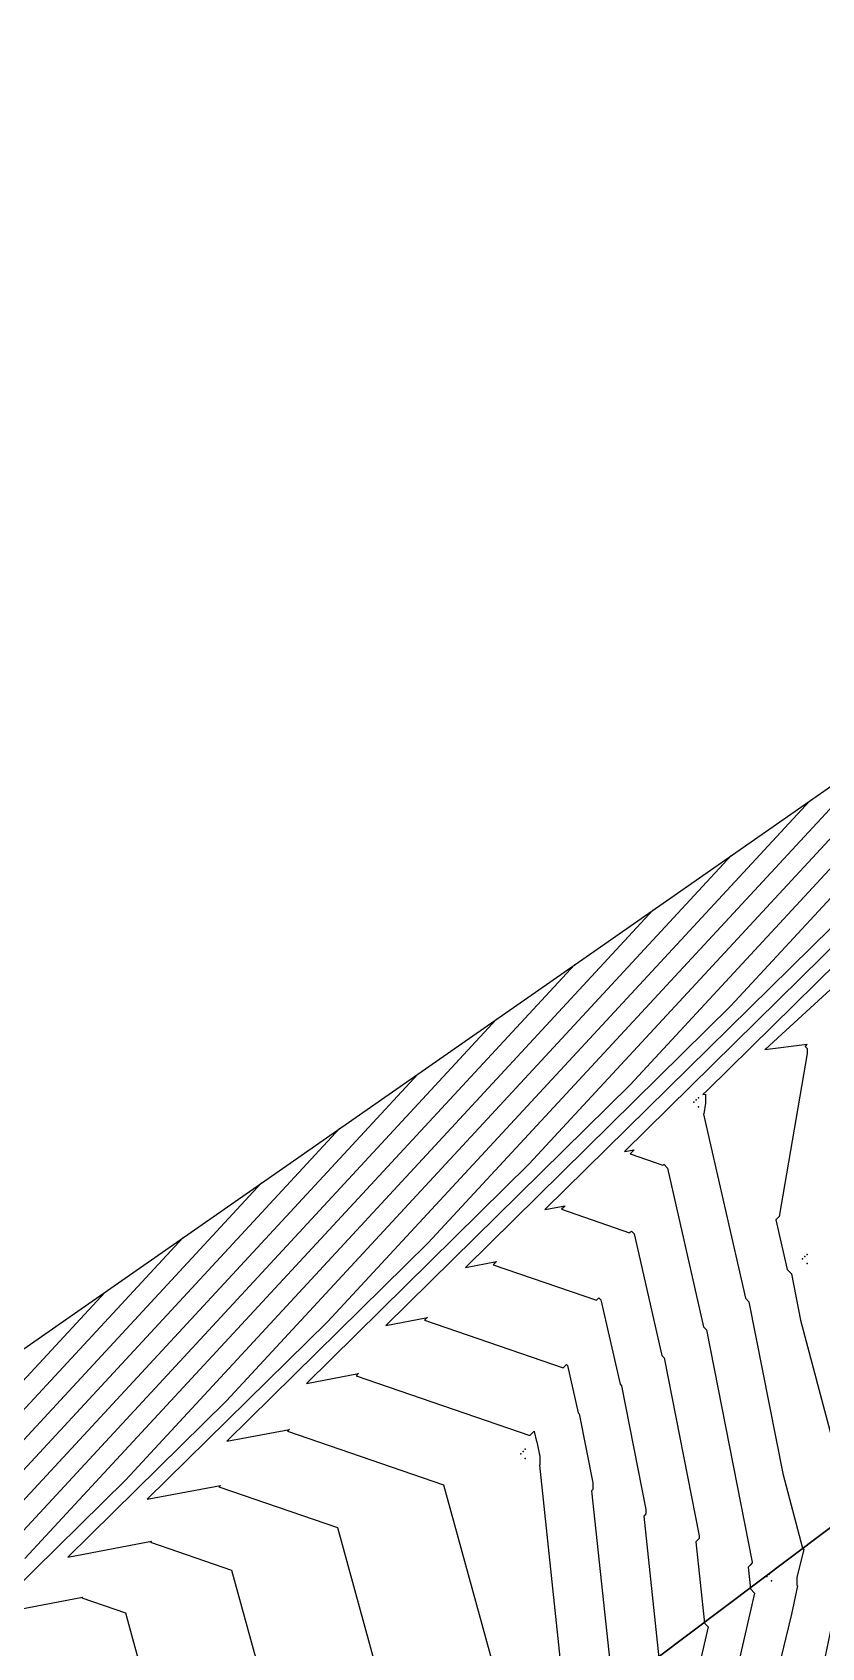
# Model space of a CAD drawing. Header units: metres. Extents: x 419582 to 423558, y 4805372 to 4807539.
# Drawn here: x 422143.2 to 422177.9, y 4806778.7 to 4806849.7 of the extents above; entities that cross this region are included whole.
import ezdxf

# ---------------------------------------------------------------- set-up
doc = ezdxf.new("R2010")
doc.units = ezdxf.units.M
for name, color, linetype in [('C-TINN', 4, 'Continuous'), ('C-TINN-BNDY', 110, 'Continuous'), ('C-TOPO-MAJR', 9, 'Continuous'), ('C-TOPO-MINR', 8, 'Continuous')]:
    doc.layers.add(name, color=color, linetype=linetype)

msp = doc.modelspace()

# ---------------------------------------------------------------- linework, layer by layer
at = {"color": 31, "lineweight": 30, "true_color": 0xffbd7a, "elevation": 1718.013}
msp.add_lwpolyline([(423449.834, 4807399.592), (423130.593, 4807500.114), (421950.92, 4806612.998), (421795.045, 4806430.988), (421305.015, 4806147.038), (421305.015, 4806147.038), (420630.083, 4805770.97), (419765.157, 4805549.54), (419617.356, 4805580.088)], dxfattribs=at)
at = {"layer": 'C-TINN', "color": 4, "linetype": 'Continuous', "lineweight": -3}
for p in [(422172.3, 4806802.69, 1762.07), (422172.4, 4806802.79, 1762.07), (422172.5, 4806802.89, 1762.07), (422172.5, 4806802.49, 1762.07), (422177.28, 4806796, 1760.63), (422177.08, 4806795.8, 1760.63), (422177.18, 4806795.9, 1760.63), (422177.28, 4806795.6, 1760.63), (422164.68, 4806787.23, 1767.27), (422164.78, 4806787.33, 1767.27), (422164.88, 4806787.43, 1767.27), (422164.88, 4806787.03, 1767.27), (422175.51, 4806781.84, 1762.64), (422175.61, 4806781.94, 1762.64), (422175.71, 4806782.04, 1762.64), (422175.71, 4806781.64, 1762.64)]:
    msp.add_point(p, dxfattribs=at)
at = {"layer": 'C-TINN-BNDY', "color": 110, "linetype": 'Continuous', "lineweight": -3, "flags": 128}
msp.add_lwpolyline([(421193.45, 4806114.76), (421316.74, 4806181.07), (421324.23, 4806185.31), (421416.34, 4806233.29), (421455.96, 4806255.55), (421534.88, 4806300.35), (421936.98, 4806642.67), (421937.08, 4806642.77), (421937.18, 4806642.87), (421963.15, 4806666.69), (422251.15, 4806867.33), (422367.39, 4806957.21), (422449.57, 4807014.1), (422473.63, 4807031.8), (422600.66, 4807130.15), (422687.35, 4807196.06), (422733.46, 4807229.97)], dxfattribs=at)
at = {"layer": 'C-TOPO-MAJR', "color": 9, "linetype": 'Continuous', "lineweight": -3, "flags": 128}
for points, elevation in [([(422191.186, 4806825.555), (422173.925, 4806806.923), (422162.245, 4806795.424), (422163.605, 4806795.683), (422163.534, 4806795.612), (422163.464, 4806795.541), (422168.006, 4806793.979), (422168.063, 4806794.035), (422168.119, 4806794.092), (422168.206, 4806794.004), (422169.051, 4806790.291), (422169.119, 4806790.223), (422170.19, 4806784.787), (422170.19, 4806784.583), (422170.141, 4806784.534), (422170.092, 4806784.485), (422170.755, 4806778.256)], 1765), ([(422173.955, 4806813.551), (422151.735, 4806789.564), (422144.745, 4806782.683), (422148.427, 4806783.383), (422148.406, 4806783.362), (422148.384, 4806783.34), (422151.946, 4806782.116), (422153.734, 4806775.615), (422153.734, 4806775.426), (422148.53, 4806771.195), (422148.475, 4806771.141), (422148.421, 4806771.086), (422144.826, 4806758.829), (422143.489, 4806756.659), (422143.464, 4806756.635), (422143.44, 4806756.61), (422143.44, 4806756.308), (422143.489, 4806756.259), (422144.427, 4806732.704), (422145.605, 4806728.897), (422145.605, 4806728.519)], 1770), ([(422156.724, 4806801.546), (422129.544, 4806772.206)], 1775)]:
    msp.add_lwpolyline(points, dxfattribs=dict(at, elevation=elevation))
at = {"layer": 'C-TOPO-MINR', "color": 8, "linetype": 'Continuous', "lineweight": -3, "flags": 128}
for points, elevation in [([(422204.971, 4806835.158), (422191.678, 4806820.809), (422178.316, 4806807.655), (422175.444, 4806805.03), (422175.434, 4806805.02), (422175.424, 4806805.01), (422177.289, 4806805.24), (422177.243, 4806805.194), (422177.196, 4806805.147), (422177.289, 4806805.053), (422177.289, 4806804.84), (422176.052, 4806797.668), (422175.977, 4806797.593), (422175.903, 4806797.519), (422176.4, 4806795.334), (422176.589, 4806795.145), (422176.991, 4806793.104), (422179.217, 4806784.717), (422179.359, 4806784.575), (422178.562, 4806781.383), (422178.562, 4806781.146), (422178.643, 4806781.065), (422177.988, 4806777.904)], 1761), ([(422201.525, 4806832.758), (422187.24, 4806817.338), (422172.88, 4806803.202), (422172.693, 4806803.03), (422172.692, 4806803.029), (422172.691, 4806803.029), (422172.813, 4806803.044), (422172.81, 4806803.041), (422172.807, 4806803.038), (422172.813, 4806803.032), (422172.813, 4806802.644), (422172.732, 4806802.175), (422172.727, 4806802.17), (422172.723, 4806802.165), (422174.563, 4806794.073), (422174.722, 4806793.914), (422176.21, 4806786.358), (422177.079, 4806783.085), (422177.134, 4806783.029), (422176.823, 4806781.784), (422176.823, 4806781.447), (422176.855, 4806781.416), (422176.599, 4806780.182), (422174.14, 4806770.075)], 1762), ([(422198.078, 4806830.357), (422182.802, 4806813.866), (422169.245, 4806800.52), (422169.677, 4806800.602), (422169.586, 4806800.512), (422169.495, 4806800.421), (422170.937, 4806799.925), (422170.955, 4806799.943), (422170.973, 4806799.961), (422171.137, 4806799.797), (422172.725, 4806792.813), (422172.854, 4806792.684), (422174.868, 4806782.459), (422174.868, 4806782.428), (422174.776, 4806782.336), (422174.683, 4806782.244), (422174.785, 4806781.293), (422174.971, 4806781.107), (422171.85, 4806767.559)], 1763), ([(422194.632, 4806827.956), (422178.364, 4806810.394), (422165.745, 4806797.972), (422166.641, 4806798.142), (422166.56, 4806798.062), (422166.479, 4806797.981), (422169.472, 4806796.952), (422169.509, 4806796.989), (422169.546, 4806797.026), (422169.672, 4806796.9), (422170.888, 4806791.552), (422170.987, 4806791.453), (422172.529, 4806783.623), (422172.529, 4806783.506), (422172.458, 4806783.435), (422172.388, 4806783.364), (422172.77, 4806779.775), (422172.92, 4806779.625), (422170.415, 4806768.755)], 1764), ([(422187.74, 4806823.154), (422169.487, 4806803.451), (422158.745, 4806792.876), (422160.57, 4806793.223), (422160.509, 4806793.162), (422160.448, 4806793.101), (422166.541, 4806791.006), (422166.617, 4806791.081), (422166.692, 4806791.157), (422166.741, 4806791.108), (422167.213, 4806789.031), (422167.252, 4806788.993), (422167.851, 4806785.952), (422167.851, 4806785.661), (422167.823, 4806785.634), (422167.796, 4806785.606), (422168.74, 4806776.738)], 1766), ([(422184.293, 4806820.753), (422165.049, 4806799.979), (422155.245, 4806790.328), (422157.534, 4806790.763), (422157.483, 4806790.712), (422157.432, 4806790.661), (422165.076, 4806788.033), (422165.17, 4806788.128), (422165.265, 4806788.222), (422165.276, 4806788.212), (422165.376, 4806787.77), (422165.384, 4806787.762), (422165.512, 4806787.116), (422165.512, 4806786.739), (422165.506, 4806786.733), (422165.5, 4806786.727), (422166.726, 4806775.22)], 1767), ([(422180.847, 4806818.352), (422160.611, 4806796.507), (422151.745, 4806787.78), (422154.498, 4806788.303), (422154.457, 4806788.262), (422154.416, 4806788.221), (422161.275, 4806785.863), (422164.412, 4806774.46), (422164.504, 4806774.552), (422164.597, 4806774.644), (422164.612, 4806774.629), (422164.711, 4806773.701), (422164.713, 4806773.699), (422164.676, 4806773.538), (422164.676, 4806773.142), (422164.675, 4806773.141), (422164.674, 4806773.14), (422154.682, 4806765.416), (422154.688, 4806765.409), (422155.111, 4806765), (422149.83, 4806755.933), (422149.842, 4806755.921), (422155.736, 4806736.88), (422155.736, 4806736.615)], 1768), ([(422177.401, 4806815.952), (422156.173, 4806793.036), (422148.245, 4806785.232), (422151.463, 4806785.843), (422151.431, 4806785.812), (422151.4, 4806785.781), (422156.61, 4806783.989), (422159.227, 4806774.478), (422159.227, 4806774.387), (422151.613, 4806768.198), (422151.534, 4806768.118), (422151.454, 4806768.038), (422149.856, 4806762.591), (422146.087, 4806756.476), (422146.018, 4806756.407), (422145.949, 4806756.338), (422145.949, 4806756.215), (422146.087, 4806756.076), (422146.47, 4806746.459), (422150.671, 4806732.888), (422150.671, 4806732.567)], 1769), ([(422170.509, 4806811.15), (422147.296, 4806786.092), (422141.245, 4806780.135), (422145.391, 4806780.923), (422145.38, 4806780.912), (422145.368, 4806780.9), (422147.281, 4806780.243), (422148.242, 4806776.752), (422148.242, 4806776.465), (422145.447, 4806774.193), (422145.417, 4806774.164), (422145.388, 4806774.134), (422142.007, 4806762.604)], 1771), ([(422167.062, 4806808.749), (422142.858, 4806782.621)], 1772), ([(422163.616, 4806806.348), (422138.42, 4806779.149), (422134.245, 4806775.039), (422138.186, 4806775.788), (422138.102, 4806775.704), (422138.018, 4806775.62), (422138.737, 4806774.84), (422138.903, 4806774.674), (422139.445, 4806773.71), (422136.802, 4806756.809), (422136.743, 4806756.75), (422136.683, 4806756.69), (422136.683, 4806756.527), (422136.802, 4806756.409), (422134.28, 4806751.385), (422129.487, 4806736.568), (422129.653, 4806729.872), (422129.631, 4806729.85), (422129.609, 4806729.828), (422129.609, 4806729.516), (422129.653, 4806729.472), (422125.227, 4806719.855), (422124.944, 4806716.49), (422126.652, 4806713.864)], 1773), ([(422160.17, 4806803.947), (422133.982, 4806775.677)], 1774), ([(422153.278, 4806799.146), (422125.105, 4806768.734)], 1776), ([(422149.831, 4806796.745), (422120.667, 4806765.262)], 1777), ([(422146.385, 4806794.344), (422117.078, 4806762.707), (422106.753, 4806754.967), (422106.691, 4806754.905), (422106.628, 4806754.842), (422111.791, 4806746.509), (422111.791, 4806746.484), (422091.172, 4806734.924), (422091.138, 4806734.89), (422091.104, 4806734.856), (422096.02, 4806724.003), (422095.52, 4806721.93), (422095.64, 4806721.813), (422096.124, 4806715.728), (422096.238, 4806715.614), (422099.134, 4806705.181), (422099.134, 4806704.978), (422099.232, 4806704.879), (422093.588, 4806689.979), (422093.588, 4806689.644), (422094.127, 4806688.815)], 1778)]:
    msp.add_lwpolyline(points, dxfattribs=dict(at, elevation=elevation))

doc.saveas('drawing.dxf')
